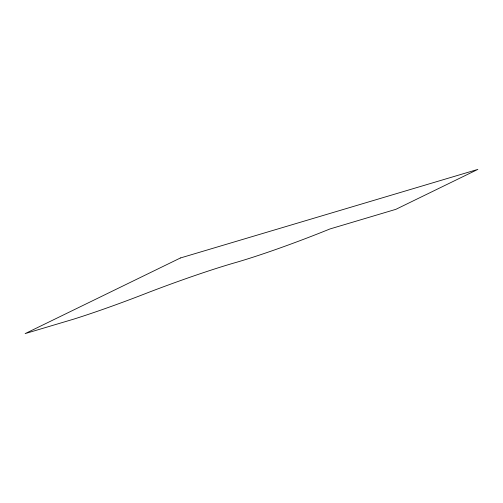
<?xml version="1.0" encoding="UTF-8"?>
<svg xmlns="http://www.w3.org/2000/svg" width="503" height="503" viewBox="0 0 503 503"><rect width="100%" height="100%" fill="white"/><g stroke="black" fill="none" stroke-linecap="round" stroke-linejoin="round"><path stroke-width="0.75" d="M180.407 257.982L25.15 333.602L73.526 319.198A116.231 9.526 -21 0 0 149.077 292.199A129.139 10.582 -21 0 1 237.265 262.076A106.397 8.721 -21 0 0 329.955 228.959L395.867 209.33L477.85 169.398L180.407 257.982"/></g></svg>
